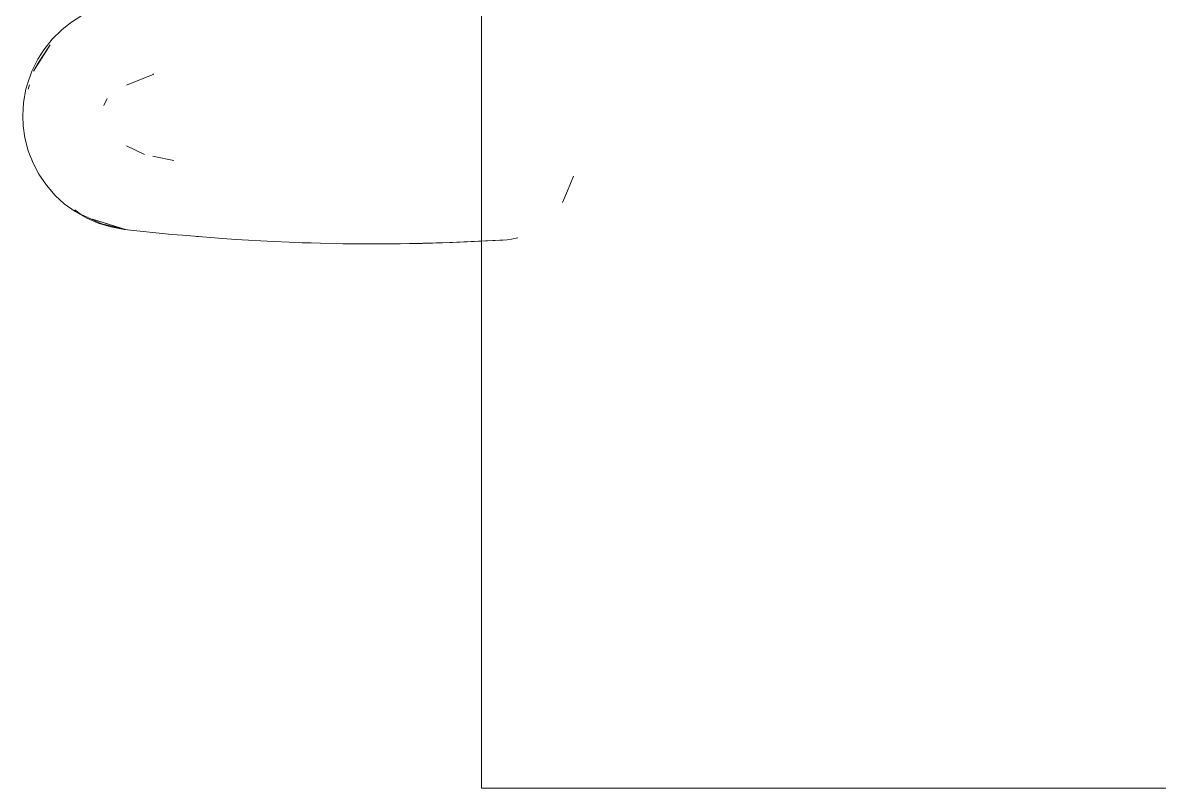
# Model space of a CAD drawing. Header units: millimetres. Extents: x 155920 to 295199, y -4084 to 97293.
# Drawn here: x 191060.1 to 191489.5, y 30207.3 to 30496.7 of the extents above; entities that cross this region are included whole.
import ezdxf

# ---------------------------------------------------------------- set-up
doc = ezdxf.new("R2010")
doc.units = ezdxf.units.MM
doc.header["$MEASUREMENT"] = 0
doc.layers.add('G-IMPT', color=8, linetype='CONTINUOUS', lineweight=9)
doc.layers.add('I-FURN', color=8, linetype='CONTINUOUS', lineweight=9)

msp = doc.modelspace()

# ---------------------------------------------------------------- linework, layer by layer
at = {"layer": 'G-IMPT'}
for p, q in [((191074.83, 30494.02), (191078.14, 30496.65)), ((191082.46, 30499.38), (191078.14, 30496.65)), ((191071.22, 30490.48), (191074.83, 30494.02)), ((191064.17, 30478.35), (191070.5, 30488.3)), ((191066.34, 30482.02), (191070.5, 30488.3)), ((191071.22, 30490.48), (191068.04, 30486.5)), ((191065.77, 30482.95), (191068.04, 30486.5)), ((191063.53, 30478.44), (191065.77, 30482.95)), ((191064.17, 30478.35), (191066.34, 30482.02)), ((191063.53, 30478.44), (191061.82, 30473.67)), ((191109.66, 30477.27), (191099.23, 30473.13)), ((191109.66, 30477.27), (191109.3, 30477.2)), ((191060.37, 30466.59), (191061.25, 30471.54)), ((191061.25, 30471.54), (191061.82, 30473.67)), ((191062.62, 30473.23), (191062.11, 30471.58)), ((191060.08, 30461.55), (191060.37, 30466.59)), ((191090.69, 30465.38), (191091.71, 30467.6)), ((191091.71, 30467.6), (191092, 30468.05)), ((191060.08, 30461.55), (191060.25, 30457.71)), ((191060.9, 30453.19), (191060.25, 30457.71)), ((191060.9, 30453.19), (191062.16, 30448.33)), ((191099.32, 30450.18), (191106.11, 30446.91)), ((191063.99, 30443.61), (191062.16, 30448.33)), ((191109.3, 30446.26), (191109.72, 30446.14)), ((191117.16, 30444.57), (191109.72, 30446.14)), ((191066.18, 30439.45), (191063.99, 30443.61)), ((191066.18, 30439.45), (191069.01, 30435.28)), ((191268.21, 30438.77), (191265.88, 30433.14)), ((191069.01, 30435.28), (191072.33, 30431.45)), ((191264.04, 30428.75), (191265.88, 30433.14)), ((191075.77, 30428.28), (191072.33, 30431.45)), ((191075.77, 30428.28), (191079.85, 30425.29)), ((191079.81, 30425.98), (191081.92, 30424.38)), ((191084.3, 30422.77), (191079.85, 30425.29)), ((191089.99, 30420.65), (191081.92, 30424.38)), ((191084.3, 30422.77), (191088.53, 30420.96)), ((191098.95, 30418.6), (191086.49, 30422.43)), ((191086.49, 30422.43), (191095.64, 30419.52)), ((191088.53, 30420.96), (191093.4, 30419.5)), ((191089.99, 30420.65), (191098.39, 30418.73)), ((191098.44, 30418.6), (191093.4, 30419.5)), ((191098.95, 30418.6), (191095.64, 30419.52)), ((191116.37, 30416.7), (191098.44, 30418.6)), ((191120.5, 30416.35), (191116.37, 30416.7)), ((191135.55, 30415.1), (191120.5, 30416.35)), ((191127.37, 30415.75), (191125.69, 30415.92)), ((191135.55, 30415.1), (191140.64, 30414.78)), ((191247.18, 30415.36), (191244.78, 30414.92)), ((191140.64, 30414.78), (191154.78, 30413.97)), ((191160.8, 30413.71), (191154.78, 30413.97)), ((191160.8, 30413.71), (191172.56, 30413.33)), ((191165.69, 30413.57), (191167.62, 30413.46)), ((191167.62, 30413.46), (191169.12, 30413.45)), ((191180.98, 30413.16), (191172.56, 30413.33)), ((191180.98, 30413.16), (191211, 30413.28)), ((191180.98, 30413.16), (191201.17, 30413.11)), ((191180.98, 30413.16), (191191.78, 30413.07)), ((191211, 30413.28), (191191.78, 30413.07)), ((191201.17, 30413.11), (191222.56, 30413.62)), ((191201.17, 30413.11), (191221.35, 30413.58)), ((191201.17, 30413.11), (191211, 30413.28)), ((191201.17, 30413.15), (191202.73, 30413.14)), ((191203.2, 30413.13), (191205.11, 30413.21)), ((191211, 30413.28), (191222.56, 30413.62)), ((191221.35, 30413.58), (191243.14, 30414.67)), ((191221.35, 30413.58), (191241.53, 30414.55)), ((191222.56, 30413.62), (191221.35, 30413.58)), ((191222.56, 30413.62), (191233.39, 30414.17)), ((191243.14, 30414.67), (191241.53, 30414.55)), ((191243.14, 30414.67), (191244.78, 30414.92))]:
    msp.add_line(p, q, dxfattribs=at)
at = {"layer": 'I-FURN'}
for p, q in [((191233.39, 32207.34), (191233.39, 30207.34)), ((191233.39, 30207.34), (192833.39, 30207.34))]:
    msp.add_line(p, q, dxfattribs=at)

doc.saveas('drawing.dxf')
